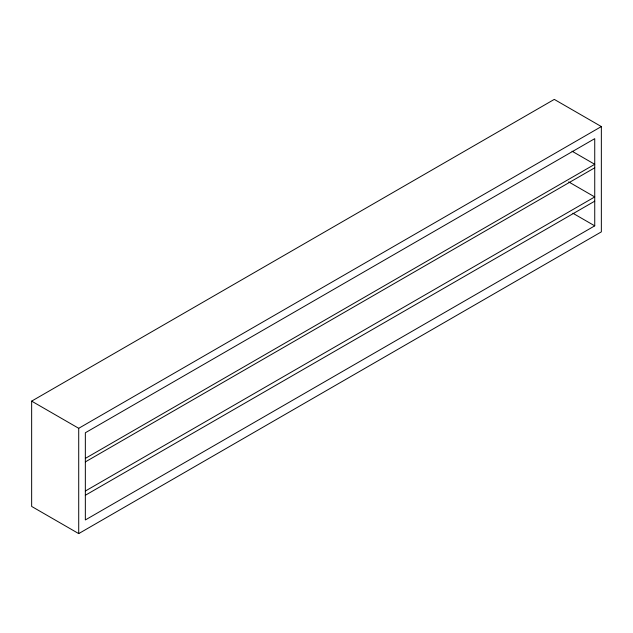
<?xml version="1.0" encoding="UTF-8"?>
<svg xmlns="http://www.w3.org/2000/svg" width="633" height="633" viewBox="0 0 633 633"><rect width="100%" height="100%" fill="white"/><g stroke="black" fill="none" stroke-linecap="round" stroke-linejoin="round"><path stroke-width="0.95" d="M31.65 401.132L554.286 99.397L601.35 126.568L601.35 231.868L78.714 533.603L31.65 506.432L31.65 401.132L78.714 428.304L601.35 126.568M85.344 458.395L594.735 164.303L572.042 151.2M85.344 461.9L594.735 167.8M85.344 491.034L594.735 196.942L568.679 181.893M85.344 495.267L594.735 201.167M594.735 225.846L85.344 519.946L85.344 432.766L594.735 138.667L594.735 225.846L572.881 213.234M78.714 428.304L78.714 533.603"/></g></svg>
